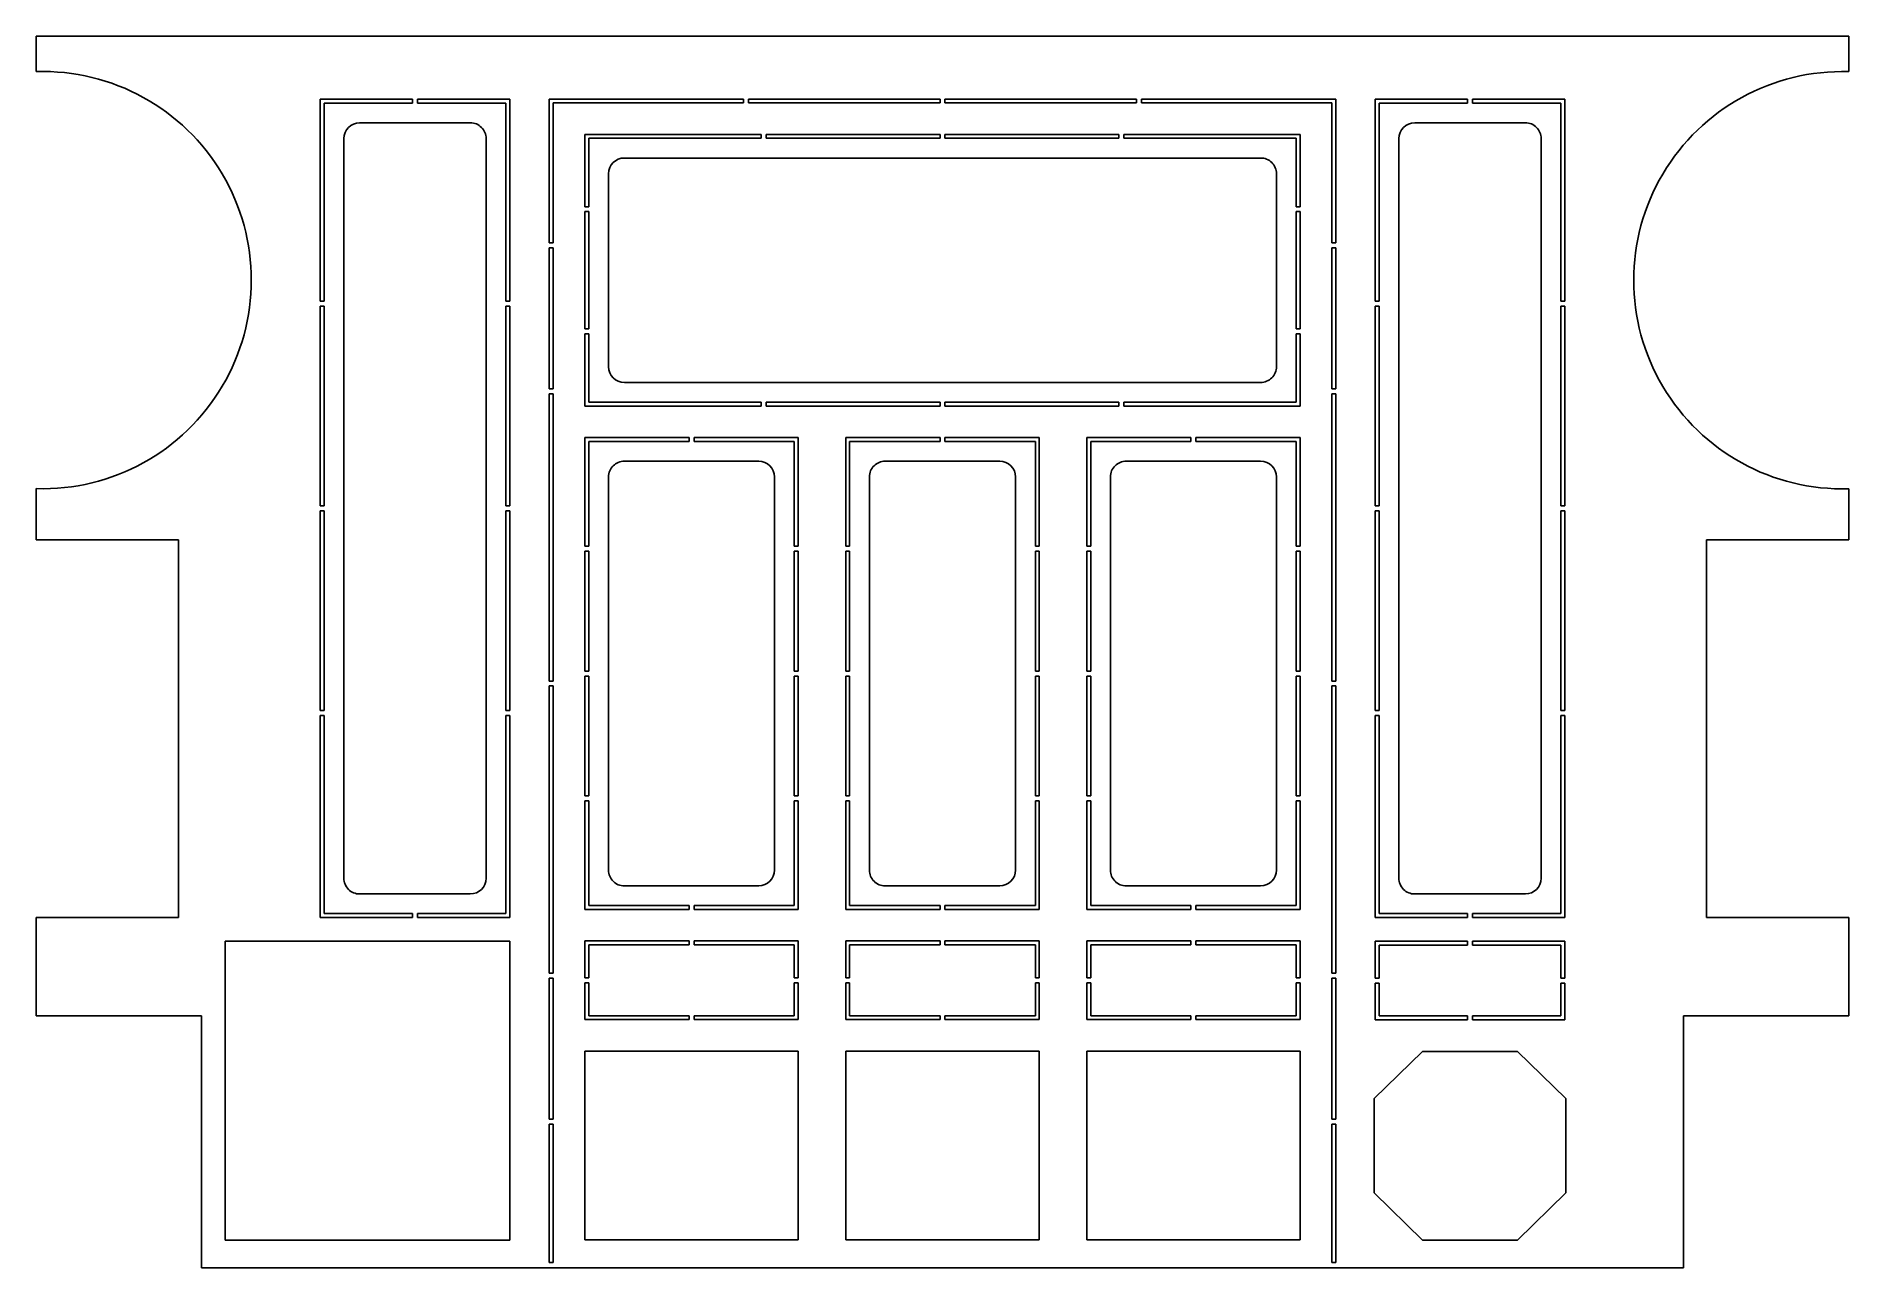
# Model space of a CAD drawing. Header units: millimetres. Extents: x 586 to 1317, y 197 to 694.
import ezdxf

# ---------------------------------------------------------------- set-up
doc = ezdxf.new("R2010")
doc.units = ezdxf.units.MM
doc.header["$MEASUREMENT"] = 0

msp = doc.modelspace()

# ---------------------------------------------------------------- linework, layer by layer
at = {"color": 7}
for p, q in [((1316.96, 693.59), (585.65, 693.59)), ((585.65, 693.59), (585.65, 679.31)), ((1316.96, 693.59), (585.65, 693.59)), ((585.65, 693.59), (585.65, 679.31)), ((1316.96, 679.31), (1316.96, 693.59)), ((1316.96, 679.31), (1316.96, 693.59)), ((585.65, 511.07), (585.65, 490.39)), ((585.65, 511.04), (585.65, 490.39)), ((1316.96, 490.39), (1316.96, 511.04)), ((1316.96, 490.39), (1316.96, 511.04)), ((585.65, 337.99), (585.65, 298.31)), ((585.65, 337.99), (585.65, 298.31)), ((1316.96, 298.31), (1316.96, 337.99)), ((1316.96, 298.31), (1316.96, 337.99)), ((652.35, 196.71), (1250.25, 196.71))]:
    msp.add_line(p, q, dxfattribs=at)
at = {"color": 7, "linetype": 'ByBlock'}
for p, q in [((700.18, 586.64), (700.18, 668.19)), ((700.18, 668.19), (737.45, 668.19)), ((737.45, 666.61), (701.78, 666.61)), ((701.78, 666.61), (701.78, 586.64)), ((737.45, 668.19), (737.45, 666.61)), ((737.45, 668.19), (737.45, 666.61)), ((739.45, 668.19), (739.45, 666.61)), ((739.45, 666.61), (739.45, 668.19)), ((739.45, 668.19), (776.71, 668.19)), ((775.12, 666.61), (739.45, 666.61)), ((775.12, 586.64), (775.12, 666.61)), ((776.71, 668.19), (776.71, 586.64)), ((792.66, 610.26), (792.66, 668.19)), ((792.66, 668.19), (870.98, 668.19)), ((870.98, 666.69), (794.25, 666.69)), ((794.25, 666.69), (794.25, 610.26)), ((870.98, 668.19), (870.98, 666.69)), ((870.98, 668.19), (870.98, 666.69)), ((872.98, 668.19), (872.98, 666.69)), ((872.98, 666.69), (872.98, 668.19)), ((872.98, 668.19), (950.3, 668.19)), ((950.3, 666.69), (872.98, 666.69)), ((950.3, 668.19), (950.3, 666.69)), ((950.3, 668.19), (950.3, 666.69)), ((952.3, 668.19), (952.3, 666.69)), ((952.3, 666.69), (952.3, 668.19)), ((952.3, 668.19), (1029.62, 668.19)), ((1029.62, 666.69), (952.3, 666.69)), ((1029.62, 668.19), (1029.62, 666.69)), ((1029.62, 668.19), (1029.62, 666.69)), ((1031.62, 668.19), (1031.62, 666.69)), ((1031.62, 666.69), (1031.62, 668.19)), ((1031.62, 668.19), (1109.95, 668.19)), ((1108.35, 666.69), (1031.62, 666.69)), ((1108.35, 610.26), (1108.35, 666.69)), ((1109.95, 668.19), (1109.95, 610.26)), ((1125.89, 586.64), (1125.89, 668.19)), ((1125.89, 668.19), (1163.16, 668.19)), ((1163.16, 666.61), (1127.48, 666.61)), ((1127.48, 666.61), (1127.48, 586.64)), ((1163.16, 668.19), (1163.16, 666.61)), ((1163.16, 668.19), (1163.16, 666.61)), ((1165.16, 668.19), (1165.16, 666.61)), ((1165.16, 666.61), (1165.16, 668.19)), ((1165.16, 668.19), (1202.42, 668.19)), ((1200.83, 666.61), (1165.16, 666.61)), ((1200.83, 586.64), (1200.83, 666.61)), ((1202.42, 668.19), (1202.42, 586.64)), ((716.13, 658.67), (760.77, 658.67)), ((1141.83, 658.67), (1186.48, 658.67)), ((709.75, 353.87), (709.75, 652.32)), ((767.15, 652.32), (767.15, 353.87)), ((878.15, 653.99), (807.01, 653.99)), ((807.01, 653.99), (807.01, 624.83)), ((808.6, 652.41), (878.15, 652.41)), ((808.6, 652.41), (808.6, 624.83)), ((878.15, 653.99), (878.15, 652.41)), ((878.15, 652.41), (878.15, 653.99)), ((880.15, 653.99), (880.15, 652.41)), ((880.15, 652.41), (880.15, 653.99)), ((880.15, 653.99), (950.3, 653.99)), ((950.3, 652.41), (880.15, 652.41)), ((950.3, 653.99), (950.3, 652.41)), ((950.3, 653.99), (950.3, 652.41)), ((952.3, 653.99), (952.3, 652.41)), ((952.3, 652.41), (952.3, 653.99)), ((952.3, 653.99), (1022.45, 653.99)), ((1022.45, 652.41), (952.3, 652.41)), ((1022.45, 653.99), (1022.45, 652.41)), ((1022.45, 653.99), (1022.45, 652.41)), ((1024.45, 653.99), (1024.45, 652.41)), ((1024.45, 652.41), (1024.45, 653.99)), ((1024.45, 653.99), (1095.6, 653.99)), ((1094, 652.41), (1024.45, 652.41)), ((1094, 624.83), (1094, 652.41)), ((1095.6, 653.99), (1095.6, 624.83)), ((1135.46, 652.32), (1135.46, 353.87)), ((1192.85, 353.87), (1192.85, 652.32)), ((1079.65, 644.47), (822.95, 644.47)), ((816.57, 560.24), (816.57, 638.12)), ((1086.03, 638.12), (1086.03, 560.24)), ((808.6, 624.83), (807.01, 624.83)), ((808.6, 622.83), (807.01, 622.83)), ((807.01, 622.83), (807.01, 575.53)), ((808.6, 622.83), (808.6, 575.53)), ((1094, 624.83), (1095.6, 624.83)), ((1095.6, 624.83), (1094, 624.83)), ((1094, 622.83), (1095.6, 622.83)), ((1094, 622.83), (1095.6, 622.83)), ((1094, 622.83), (1094, 575.53)), ((1095.6, 622.83), (1095.6, 575.53)), ((792.66, 610.26), (794.25, 610.26)), ((792.66, 610.26), (794.25, 610.26)), ((792.66, 610.26), (794.25, 610.26)), ((794.25, 610.26), (792.66, 610.26)), ((792.66, 608.26), (794.25, 608.26)), ((792.66, 608.26), (794.25, 608.26)), ((792.66, 551.32), (792.66, 608.26)), ((794.25, 608.26), (794.25, 551.32)), ((1108.35, 610.26), (1109.95, 610.26)), ((1109.95, 610.26), (1108.35, 610.26)), ((1108.35, 608.26), (1109.95, 608.26)), ((1108.35, 608.26), (1109.95, 608.26)), ((1108.35, 551.32), (1108.35, 608.26)), ((1109.95, 608.26), (1109.95, 551.32)), ((700.18, 586.64), (701.78, 586.64)), ((701.78, 586.64), (700.18, 586.64)), ((775.12, 586.64), (776.71, 586.64)), ((776.71, 586.64), (775.12, 586.64)), ((1125.89, 586.64), (1127.48, 586.64)), ((1127.48, 586.64), (1125.89, 586.64)), ((1200.83, 586.64), (1202.42, 586.64)), ((1202.42, 586.64), (1200.83, 586.64)), ((700.18, 584.64), (701.78, 584.64)), ((701.78, 584.64), (700.18, 584.64)), ((700.18, 584.64), (700.18, 504.09)), ((701.78, 504.09), (701.78, 584.64)), ((775.12, 584.64), (776.71, 584.64)), ((776.71, 584.64), (775.12, 584.64)), ((775.12, 584.64), (775.12, 504.09)), ((776.71, 504.09), (776.71, 584.64)), ((1125.89, 584.64), (1127.48, 584.64)), ((1127.48, 584.64), (1125.89, 584.64)), ((1125.89, 584.64), (1125.89, 504.09)), ((1127.48, 504.09), (1127.48, 584.64)), ((1200.83, 584.64), (1202.42, 584.64)), ((1202.42, 584.64), (1200.83, 584.64)), ((1200.83, 584.64), (1200.83, 504.09)), ((1202.42, 504.09), (1202.42, 584.64)), ((808.6, 575.53), (807.01, 575.53)), ((808.6, 573.53), (807.01, 573.53)), ((807.01, 573.53), (807.01, 544.37)), ((808.6, 545.96), (808.6, 573.53)), ((1094, 575.53), (1095.6, 575.53)), ((1094, 573.53), (1094, 545.96)), ((1095.6, 573.53), (1094, 573.53)), ((1095.6, 544.37), (1095.6, 573.53)), ((792.66, 551.32), (794.25, 551.32)), ((794.25, 551.32), (792.66, 551.32)), ((792.66, 549.32), (794.25, 549.32)), ((792.66, 549.32), (794.25, 549.32)), ((792.66, 433.45), (792.66, 549.32)), ((794.25, 549.32), (794.25, 433.45)), ((1079.65, 553.89), (822.95, 553.89)), ((1108.35, 551.32), (1109.95, 551.32)), ((1109.95, 551.32), (1108.35, 551.32)), ((1108.35, 549.32), (1109.95, 549.32)), ((1108.35, 549.32), (1109.95, 549.32)), ((1108.35, 433.45), (1108.35, 549.32)), ((1109.95, 549.32), (1109.95, 433.45)), ((878.15, 544.37), (807.01, 544.37)), ((808.6, 545.96), (878.15, 545.96)), ((878.15, 545.96), (878.15, 544.37)), ((880.15, 545.96), (880.15, 544.37)), ((950.3, 545.96), (880.15, 545.96)), ((880.15, 544.37), (950.3, 544.37)), ((950.3, 544.37), (950.3, 545.96)), ((952.3, 545.96), (952.3, 544.37)), ((1022.45, 545.96), (952.3, 545.96)), ((952.3, 544.37), (1022.45, 544.37)), ((1022.45, 544.37), (1022.45, 545.96)), ((1024.45, 545.96), (1024.45, 544.37)), ((1094, 545.96), (1024.45, 545.96)), ((1024.45, 544.37), (1095.6, 544.37)), ((807.01, 531.67), (849.06, 531.67)), ((807.01, 531.67), (807.01, 487.82)), ((849.06, 530.08), (808.6, 530.08)), ((808.6, 530.08), (808.6, 487.82)), ((849.06, 531.67), (849.06, 530.08)), ((851.06, 531.67), (893.11, 531.67)), ((851.06, 530.08), (851.06, 531.67)), ((891.51, 530.08), (851.06, 530.08)), ((891.51, 487.82), (891.51, 530.08)), ((893.11, 531.67), (893.11, 487.82)), ((912.24, 531.67), (950.3, 531.67)), ((912.24, 487.82), (912.24, 531.67)), ((950.3, 530.08), (913.83, 530.08)), ((913.83, 530.08), (913.83, 487.82)), ((950.3, 531.67), (950.3, 530.08)), ((990.36, 531.67), (952.3, 531.67)), ((952.3, 531.67), (952.3, 530.08)), ((952.3, 530.08), (988.77, 530.08)), ((988.77, 530.08), (988.77, 487.82)), ((990.36, 487.82), (990.36, 531.67)), ((1009.5, 531.67), (1051.55, 531.67)), ((1009.5, 531.67), (1009.5, 487.82)), ((1051.55, 530.08), (1011.09, 530.08)), ((1011.09, 530.08), (1011.09, 487.82)), ((1051.55, 531.67), (1051.55, 530.08)), ((1053.55, 531.67), (1095.6, 531.67)), ((1053.55, 530.08), (1053.55, 531.67)), ((1094, 530.08), (1053.55, 530.08)), ((1094, 487.82), (1094, 530.08)), ((1095.6, 531.67), (1095.6, 487.82)), ((822.95, 522.14), (877.16, 522.14)), ((974.42, 522.14), (928.18, 522.14)), ((1025.44, 522.14), (1079.65, 522.14)), ((816.57, 515.79), (816.57, 357.13)), ((883.54, 515.79), (883.54, 357.13)), ((921.81, 515.79), (921.81, 357.13)), ((980.8, 515.79), (980.8, 357.13)), ((1019.06, 515.79), (1019.06, 357.13)), ((1086.03, 515.79), (1086.03, 357.13)), ((700.18, 504.09), (701.78, 504.09)), ((700.18, 504.09), (701.78, 504.09)), ((700.18, 502.09), (701.78, 502.09)), ((700.18, 502.09), (701.78, 502.09)), ((700.18, 421.54), (700.18, 502.09)), ((701.78, 502.09), (701.78, 421.54)), ((775.12, 504.09), (776.71, 504.09)), ((775.12, 504.09), (776.71, 504.09)), ((775.12, 502.09), (776.71, 502.09)), ((776.71, 502.09), (775.12, 502.09)), ((775.12, 502.09), (775.12, 421.54)), ((776.71, 421.54), (776.71, 502.09)), ((1125.89, 504.09), (1127.48, 504.09)), ((1125.89, 504.09), (1127.48, 504.09)), ((1125.89, 502.09), (1127.48, 502.09)), ((1125.89, 502.09), (1127.48, 502.09)), ((1125.89, 421.54), (1125.89, 502.09)), ((1127.48, 502.09), (1127.48, 421.54)), ((1200.83, 504.09), (1202.42, 504.09)), ((1200.83, 504.09), (1202.42, 504.09)), ((1200.83, 502.09), (1202.42, 502.09)), ((1202.42, 502.09), (1200.83, 502.09)), ((1200.83, 502.09), (1200.83, 421.54)), ((1202.42, 421.54), (1202.42, 502.09)), ((585.65, 490.39), (643.04, 490.39)), ((643.04, 490.39), (643.04, 337.99)), ((1316.96, 490.39), (1259.56, 490.39)), ((1259.56, 490.39), (1259.56, 337.99)), ((808.6, 487.82), (807.01, 487.82)), ((807.01, 487.82), (807.01, 487.82)), ((807.01, 485.82), (807.01, 437.46)), ((807.01, 485.82), (808.6, 485.82)), ((808.6, 485.82), (808.6, 437.46)), ((893.11, 487.82), (891.51, 487.82)), ((891.51, 485.82), (891.51, 437.46)), ((891.51, 485.82), (893.11, 485.82)), ((893.11, 485.82), (893.11, 437.46)), ((913.83, 487.82), (912.24, 487.82)), ((912.24, 485.82), (912.24, 437.46)), ((912.24, 485.82), (913.83, 485.82)), ((913.83, 485.82), (913.83, 437.46)), ((988.77, 487.82), (990.36, 487.82)), ((988.77, 437.46), (988.77, 485.82)), ((988.77, 485.82), (990.36, 485.82)), ((990.36, 485.82), (990.36, 437.46)), ((1011.09, 487.82), (1009.5, 487.82)), ((1009.5, 487.82), (1009.5, 487.82)), ((1009.5, 485.82), (1009.5, 437.46)), ((1009.5, 485.82), (1011.09, 485.82)), ((1011.09, 485.82), (1011.09, 437.46)), ((1095.6, 487.82), (1094, 487.82)), ((1094, 485.82), (1094, 437.46)), ((1094, 485.82), (1095.6, 485.82)), ((1095.6, 485.82), (1095.6, 437.46)), ((792.66, 433.45), (794.25, 433.45)), ((794.25, 433.45), (792.66, 433.45)), ((807.01, 437.46), (808.6, 437.46)), ((807.01, 435.46), (807.01, 387.1)), ((807.01, 435.46), (808.6, 435.46)), ((808.6, 387.1), (808.6, 435.46)), ((891.51, 437.46), (893.11, 437.46)), ((891.51, 435.46), (891.51, 387.1)), ((891.51, 435.46), (893.11, 435.46)), ((893.11, 435.46), (893.11, 387.1)), ((912.24, 437.46), (913.83, 437.46)), ((912.24, 435.46), (912.24, 387.1)), ((912.24, 435.46), (913.83, 435.46)), ((913.83, 435.46), (913.83, 387.1)), ((988.77, 437.46), (990.36, 437.46)), ((988.77, 387.1), (988.77, 435.46)), ((988.77, 435.46), (990.36, 435.46)), ((990.36, 435.46), (990.36, 387.1)), ((1009.5, 437.46), (1011.09, 437.46)), ((1009.5, 435.46), (1009.5, 387.1)), ((1009.5, 435.46), (1011.09, 435.46)), ((1011.09, 387.1), (1011.09, 435.46)), ((1094, 437.46), (1095.6, 437.46)), ((1094, 435.46), (1094, 387.1)), ((1094, 435.46), (1095.6, 435.46)), ((1095.6, 435.46), (1095.6, 387.1)), ((1109.95, 433.45), (1108.35, 433.45)), ((1109.95, 433.45), (1108.35, 433.45)), ((792.66, 431.45), (794.25, 431.45)), ((792.66, 431.45), (794.25, 431.45)), ((792.66, 315.58), (792.66, 431.45)), ((794.25, 431.45), (794.25, 315.58)), ((1109.95, 431.45), (1108.35, 431.45)), ((1108.35, 431.45), (1109.95, 431.45)), ((1108.35, 315.58), (1108.35, 431.45)), ((1109.95, 431.45), (1109.95, 315.58)), ((700.18, 421.54), (701.78, 421.54)), ((701.78, 421.54), (700.18, 421.54)), ((700.18, 419.54), (701.78, 419.54)), ((700.18, 419.54), (700.18, 337.99)), ((701.78, 419.54), (700.18, 419.54)), ((701.78, 339.58), (701.78, 419.54)), ((775.12, 421.54), (776.71, 421.54)), ((775.12, 421.54), (776.71, 421.54)), ((775.12, 419.54), (776.71, 419.54)), ((776.71, 419.54), (775.12, 419.54)), ((775.12, 419.54), (775.12, 339.58)), ((776.71, 337.99), (776.71, 419.54)), ((1125.89, 421.54), (1127.48, 421.54)), ((1127.48, 421.54), (1125.89, 421.54)), ((1125.89, 419.54), (1127.48, 419.54)), ((1125.89, 419.54), (1125.89, 337.99)), ((1127.48, 419.54), (1125.89, 419.54)), ((1127.48, 339.58), (1127.48, 419.54)), ((1200.83, 421.54), (1202.42, 421.54)), ((1200.83, 421.54), (1202.42, 421.54)), ((1200.83, 419.54), (1202.42, 419.54)), ((1202.42, 419.54), (1200.83, 419.54)), ((1200.83, 419.54), (1200.83, 339.58)), ((1202.42, 337.99), (1202.42, 419.54)), ((807.01, 387.1), (808.6, 387.1)), ((808.6, 385.1), (807.01, 385.1)), ((807.01, 385.1), (807.01, 341.26)), ((808.6, 342.84), (808.6, 385.1)), ((891.51, 387.1), (893.11, 387.1)), ((891.51, 385.1), (893.11, 385.1)), ((893.11, 385.1), (891.51, 385.1)), ((891.51, 385.1), (891.51, 342.84)), ((893.11, 341.26), (893.11, 385.1)), ((912.24, 387.1), (913.83, 387.1)), ((912.24, 385.1), (913.83, 385.1)), ((913.83, 385.1), (912.24, 385.1)), ((912.24, 385.1), (912.24, 341.26)), ((913.83, 342.84), (913.83, 385.1)), ((988.77, 387.1), (990.36, 387.1)), ((988.77, 385.1), (990.36, 385.1)), ((988.77, 342.84), (988.77, 385.1)), ((988.77, 385.1), (990.36, 385.1)), ((990.36, 385.1), (990.36, 341.26)), ((1009.5, 387.1), (1011.09, 387.1)), ((1011.09, 385.1), (1009.5, 385.1)), ((1009.5, 385.1), (1009.5, 341.26)), ((1011.09, 342.84), (1011.09, 385.1)), ((1094, 387.1), (1095.6, 387.1)), ((1094, 385.1), (1095.6, 385.1)), ((1095.6, 385.1), (1094, 385.1)), ((1094, 385.1), (1094, 342.84)), ((1095.6, 341.26), (1095.6, 385.1)), ((716.13, 347.52), (760.77, 347.52)), ((822.95, 350.78), (877.16, 350.78)), ((974.42, 350.78), (928.18, 350.78)), ((1025.44, 350.78), (1079.65, 350.78)), ((1141.83, 347.52), (1186.48, 347.52)), ((643.04, 337.99), (585.65, 337.99)), ((700.18, 337.99), (737.45, 337.99)), ((737.45, 339.58), (701.78, 339.58)), ((737.45, 339.58), (737.45, 337.99)), ((737.45, 337.99), (737.45, 339.58)), ((739.45, 339.58), (739.45, 337.99)), ((739.45, 339.58), (739.45, 337.99)), ((775.12, 339.58), (739.45, 339.58)), ((739.45, 337.99), (776.71, 337.99)), ((807.01, 341.26), (849.06, 341.26)), ((849.06, 342.84), (808.6, 342.84)), ((849.06, 342.84), (849.06, 341.26)), ((849.06, 341.26), (849.06, 342.84)), ((851.06, 342.84), (851.06, 341.26)), ((851.06, 342.84), (851.06, 341.26)), ((891.51, 342.84), (851.06, 342.84)), ((851.06, 341.26), (893.11, 341.26)), ((912.24, 341.26), (950.3, 341.26)), ((950.3, 342.84), (913.83, 342.84)), ((950.3, 342.84), (950.3, 341.26)), ((950.3, 341.26), (950.3, 342.84)), ((952.3, 342.84), (952.3, 341.26)), ((952.3, 341.26), (952.3, 342.84)), ((952.3, 342.84), (988.77, 342.84)), ((990.36, 341.26), (952.3, 341.26)), ((1009.5, 341.26), (1051.55, 341.26)), ((1051.55, 342.84), (1011.09, 342.84)), ((1051.55, 342.84), (1051.55, 341.26)), ((1051.55, 341.26), (1051.55, 342.84)), ((1053.55, 342.84), (1053.55, 341.26)), ((1053.55, 342.84), (1053.55, 341.26)), ((1094, 342.84), (1053.55, 342.84)), ((1053.55, 341.26), (1095.6, 341.26)), ((1125.89, 337.99), (1163.16, 337.99)), ((1163.16, 339.58), (1127.48, 339.58)), ((1163.16, 339.58), (1163.16, 337.99)), ((1163.16, 337.99), (1163.16, 339.58)), ((1165.16, 339.58), (1165.16, 337.99)), ((1165.16, 339.58), (1165.16, 337.99)), ((1200.83, 339.58), (1165.16, 339.58)), ((1165.16, 337.99), (1202.42, 337.99)), ((1259.56, 337.99), (1316.96, 337.99)), ((776.71, 328.47), (661.92, 328.47)), ((661.92, 328.47), (661.92, 207.82)), ((776.71, 328.47), (776.71, 207.82)), ((849.06, 328.56), (807.01, 328.56)), ((807.01, 328.56), (807.01, 313.68)), ((808.6, 313.68), (808.6, 326.97)), ((808.6, 326.97), (849.06, 326.97)), ((849.06, 328.56), (849.06, 326.97)), ((849.06, 326.97), (849.06, 328.56)), ((851.06, 328.56), (851.06, 326.97)), ((851.06, 326.97), (851.06, 328.56)), ((851.06, 328.56), (893.11, 328.56)), ((891.51, 326.97), (851.06, 326.97)), ((891.51, 313.68), (891.51, 326.97)), ((893.11, 328.56), (893.11, 313.68)), ((950.3, 328.56), (912.24, 328.56)), ((912.24, 328.56), (912.24, 313.68)), ((913.83, 313.68), (913.83, 326.97)), ((913.83, 326.97), (950.3, 326.97)), ((950.3, 328.56), (950.3, 326.97)), ((950.3, 326.97), (950.3, 328.56)), ((952.3, 328.56), (952.3, 326.97)), ((952.3, 326.97), (952.3, 328.56)), ((952.3, 328.56), (990.36, 328.56)), ((988.77, 326.97), (952.3, 326.97)), ((988.77, 313.68), (988.77, 326.97)), ((990.36, 328.56), (990.36, 313.68)), ((1051.55, 328.56), (1009.5, 328.56)), ((1009.5, 328.56), (1009.5, 313.68)), ((1011.09, 313.68), (1011.09, 326.97)), ((1011.09, 326.97), (1051.55, 326.97)), ((1051.55, 328.56), (1051.55, 326.97)), ((1051.55, 326.97), (1051.55, 328.56)), ((1053.55, 328.56), (1053.55, 326.97)), ((1053.55, 326.97), (1053.55, 328.56)), ((1053.55, 328.56), (1095.6, 328.56)), ((1094, 326.97), (1053.55, 326.97)), ((1094, 313.68), (1094, 326.97)), ((1095.6, 328.56), (1095.6, 313.68)), ((1125.89, 313.59), (1125.89, 328.47)), ((1125.89, 328.47), (1163.16, 328.47)), ((1163.16, 326.88), (1127.48, 326.88)), ((1127.48, 326.88), (1127.48, 313.59)), ((1163.16, 328.47), (1163.16, 326.88)), ((1163.16, 328.47), (1163.16, 326.88)), ((1165.16, 328.47), (1165.16, 326.88)), ((1165.16, 326.88), (1165.16, 328.47)), ((1165.16, 328.47), (1202.42, 328.47)), ((1200.83, 326.88), (1165.16, 326.88)), ((1200.83, 313.59), (1200.83, 326.88)), ((1202.42, 328.47), (1202.42, 313.59)), ((792.66, 315.58), (794.25, 315.58)), ((794.25, 315.58), (792.66, 315.58)), ((1108.35, 315.58), (1109.95, 315.58)), ((1109.95, 315.58), (1108.35, 315.58)), ((792.66, 313.58), (794.25, 313.58)), ((792.66, 313.58), (794.25, 313.58)), ((792.66, 256.64), (792.66, 313.58)), ((794.25, 313.58), (794.25, 256.64)), ((807.01, 313.68), (808.6, 313.68)), ((807.01, 313.68), (808.6, 313.68)), ((807.01, 311.68), (808.6, 311.68)), ((808.6, 311.68), (807.01, 311.68)), ((807.01, 311.68), (807.01, 296.81)), ((808.6, 298.39), (808.6, 311.68)), ((891.51, 313.68), (893.11, 313.68)), ((893.11, 313.68), (891.51, 313.68)), ((891.51, 311.68), (893.11, 311.68)), ((891.51, 298.39), (891.51, 311.68)), ((891.51, 311.68), (893.11, 311.68)), ((893.11, 311.68), (893.11, 296.81)), ((912.24, 313.68), (913.83, 313.68)), ((912.24, 313.68), (913.83, 313.68)), ((912.24, 311.68), (913.83, 311.68)), ((913.83, 311.68), (912.24, 311.68)), ((912.24, 311.68), (912.24, 296.81)), ((913.83, 298.39), (913.83, 311.68)), ((988.77, 313.68), (990.36, 313.68)), ((990.36, 313.68), (988.77, 313.68)), ((988.77, 311.68), (990.36, 311.68)), ((988.77, 298.39), (988.77, 311.68)), ((988.77, 311.68), (990.36, 311.68)), ((990.36, 311.68), (990.36, 296.81)), ((1009.5, 313.68), (1011.09, 313.68)), ((1009.5, 313.68), (1011.09, 313.68)), ((1009.5, 311.68), (1011.09, 311.68)), ((1011.09, 311.68), (1009.5, 311.68)), ((1009.5, 311.68), (1009.5, 296.81)), ((1011.09, 298.39), (1011.09, 311.68)), ((1094, 313.68), (1095.6, 313.68)), ((1095.6, 313.68), (1094, 313.68)), ((1094, 311.68), (1095.6, 311.68)), ((1094, 298.39), (1094, 311.68)), ((1094, 311.68), (1095.6, 311.68)), ((1095.6, 311.68), (1095.6, 296.81)), ((1108.35, 313.58), (1109.95, 313.58)), ((1108.35, 313.58), (1109.95, 313.58)), ((1108.35, 256.64), (1108.35, 313.58)), ((1109.95, 313.58), (1109.95, 256.64)), ((1125.89, 313.59), (1127.48, 313.59)), ((1127.48, 313.59), (1125.89, 313.59)), ((1125.89, 311.59), (1127.48, 311.59)), ((1125.89, 311.59), (1127.48, 311.59)), ((1125.89, 296.72), (1125.89, 311.59)), ((1127.48, 311.59), (1127.48, 298.31)), ((1200.83, 313.59), (1202.42, 313.59)), ((1202.42, 313.59), (1200.83, 313.59)), ((1200.83, 311.59), (1202.42, 311.59)), ((1200.83, 298.31), (1200.83, 311.59)), ((1200.83, 311.59), (1202.42, 311.59)), ((1202.42, 311.59), (1202.42, 296.72)), ((585.65, 298.31), (652.35, 298.31)), ((652.35, 298.31), (652.35, 196.71)), ((807.01, 296.81), (849.06, 296.81)), ((849.06, 298.39), (808.6, 298.39)), ((849.06, 296.81), (849.06, 298.39)), ((849.06, 296.81), (849.06, 298.39)), ((851.06, 296.81), (851.06, 298.39)), ((851.06, 296.81), (851.06, 298.39)), ((851.06, 298.39), (891.51, 298.39)), ((893.11, 296.81), (851.06, 296.81)), ((912.24, 296.81), (950.3, 296.81)), ((950.3, 298.39), (913.83, 298.39)), ((950.3, 298.39), (950.3, 296.81)), ((950.3, 296.81), (950.3, 298.39)), ((952.3, 298.39), (952.3, 296.81)), ((952.3, 296.81), (952.3, 298.39)), ((952.3, 298.39), (988.77, 298.39)), ((990.36, 296.81), (952.3, 296.81)), ((1009.5, 296.81), (1051.55, 296.81)), ((1051.55, 298.39), (1011.09, 298.39)), ((1051.55, 296.81), (1051.55, 298.39)), ((1051.55, 296.81), (1051.55, 298.39)), ((1053.55, 296.81), (1053.55, 298.39)), ((1053.55, 296.81), (1053.55, 298.39)), ((1053.55, 298.39), (1094, 298.39)), ((1095.6, 296.81), (1053.55, 296.81)), ((1163.16, 296.72), (1125.89, 296.72)), ((1127.48, 298.31), (1163.16, 298.31)), ((1163.16, 296.72), (1163.16, 298.31)), ((1163.16, 298.31), (1163.16, 296.72)), ((1165.16, 296.72), (1165.16, 298.31)), ((1165.16, 296.72), (1165.16, 298.31)), ((1165.16, 298.31), (1200.83, 298.31)), ((1202.42, 296.72), (1165.16, 296.72)), ((1316.96, 298.31), (1250.25, 298.31)), ((1250.25, 298.31), (1250.25, 196.71)), ((893.11, 284.11), (807.01, 284.11)), ((807.01, 207.91), (807.01, 284.11)), ((893.11, 284.11), (893.11, 207.91)), ((912.24, 284.11), (990.36, 284.11)), ((912.24, 207.91), (912.24, 284.11)), ((990.36, 284.11), (990.36, 207.91)), ((1095.6, 284.11), (1009.5, 284.11)), ((1009.5, 207.91), (1009.5, 284.11)), ((1095.6, 284.11), (1095.6, 207.91)), ((1145, 284.02), (1125.49, 264.97)), ((1145, 284.02), (1183.31, 284.02)), ((1183.31, 284.02), (1202.82, 264.97)), ((1125.49, 264.97), (1125.49, 226.87)), ((1202.82, 264.97), (1202.82, 226.87)), ((792.66, 256.64), (794.25, 256.64)), ((794.25, 256.64), (792.66, 256.64)), ((1108.35, 256.64), (1109.95, 256.64)), ((1109.95, 256.64), (1108.35, 256.64)), ((792.66, 254.64), (794.25, 254.64)), ((792.66, 254.64), (794.25, 254.64)), ((792.66, 198.79), (792.66, 254.64)), ((794.25, 254.64), (794.25, 198.79)), ((1108.35, 254.64), (1109.95, 254.64)), ((1109.95, 254.64), (1108.35, 254.64)), ((1108.35, 254.64), (1108.35, 198.79)), ((1109.95, 198.79), (1109.95, 254.64)), ((1125.49, 226.87), (1145, 207.82)), ((1183.31, 207.82), (1202.82, 226.87)), ((661.92, 207.82), (776.71, 207.82)), ((893.11, 207.91), (807.01, 207.91)), ((990.36, 207.91), (912.24, 207.91)), ((1095.6, 207.91), (1009.5, 207.91)), ((1183.31, 207.82), (1145, 207.82)), ((794.25, 198.79), (792.66, 198.79)), ((794.25, 198.79), (792.66, 198.79)), ((1108.35, 198.79), (1109.95, 198.79)), ((1108.35, 198.79), (1109.95, 198.79))]:
    msp.add_line(p, q, dxfattribs=at)
for centre, radius, start, end in [((588.22, 595.2), 84.18, 268.24542, 91.75458), ((1314.38, 595.17), 84.18, 88.24734, 271.75266), ((716.15, 652.27), 6.4, 90.17596, 179.57519), ((760.82, 652.34), 6.33, 359.82404, 90.42481), ((1141.85, 652.27), 6.4, 90.17596, 179.57519), ((1141.85, 652.27), 6.4, 90.17596, 179.57519), ((1186.52, 652.34), 6.33, 359.82404, 90.42481), ((1186.52, 652.34), 6.33, 359.82404, 90.42481), ((822.97, 638.07), 6.4, 90.17596, 179.57519), ((1079.7, 638.14), 6.33, 359.82404, 90.42481), ((822.97, 560.29), 6.4, 180.42481, 269.82404), ((1079.7, 560.23), 6.33, 269.57519, 0.17596), ((822.9, 515.81), 6.33, 89.57519, 180.17596), ((877.14, 515.75), 6.4, 0.42481, 89.82404), ((928.14, 515.81), 6.33, 89.57519, 180.17596), ((974.4, 515.75), 6.4, 0.42481, 89.82404), ((1025.39, 515.81), 6.33, 89.57519, 180.17596), ((1079.63, 515.75), 6.4, 0.42481, 89.82404), ((980.8, 504.77), 0, 0, 180), ((716.08, 353.85), 6.33, 179.82404, 270.42481), ((760.75, 353.92), 6.4, 270.17596, 359.57519), ((822.9, 357.11), 6.33, 179.82404, 270.42481), ((877.14, 357.18), 6.4, 270.17596, 359.57519), ((928.14, 357.11), 6.33, 179.82404, 270.42481), ((974.4, 357.18), 6.4, 270.17596, 359.57519), ((1025.39, 357.11), 6.33, 179.82404, 270.42481), ((1079.63, 357.18), 6.4, 270.17596, 359.57519), ((1141.79, 353.85), 6.33, 179.82404, 270.42481), ((1141.79, 353.85), 6.33, 179.82404, 270.42481), ((1186.46, 353.92), 6.4, 270.17596, 359.57519)]:
    msp.add_arc(centre, radius, start, end, dxfattribs=at)

doc.saveas('drawing.dxf')
